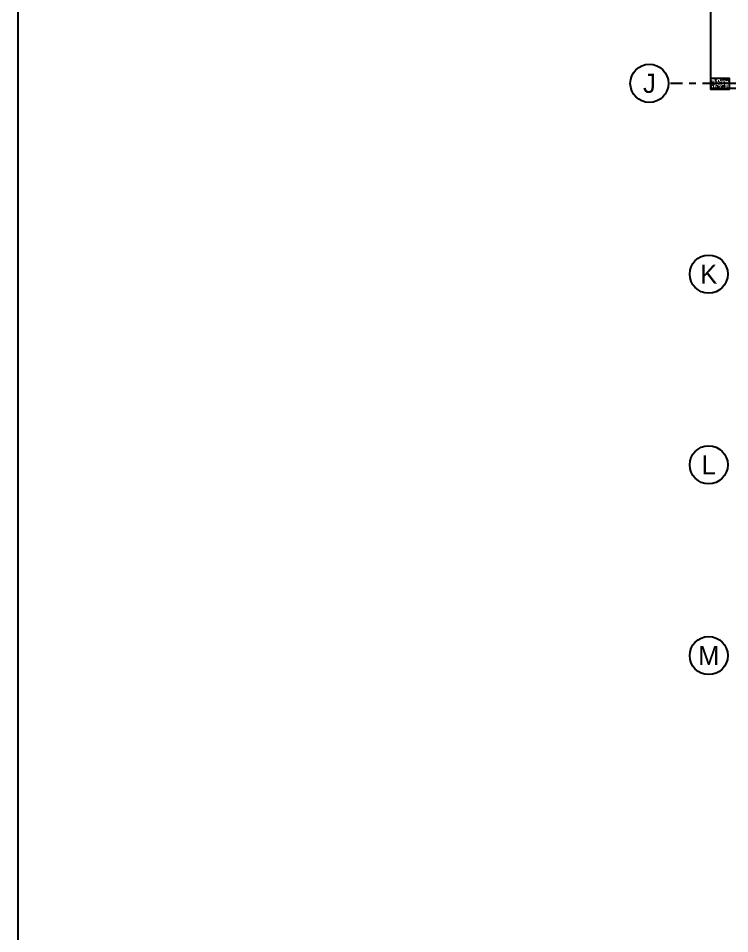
# Model space of a CAD drawing. Header units: millimetres. Extents: x -276609 to 1081398, y -453808 to 472098.
# Drawn here: x 997398 to 1014191, y -86992 to -65396 of the extents above; entities that cross this region are included whole.
import ezdxf
from ezdxf.enums import TextEntityAlignment as Align

# ---------------------------------------------------------------- set-up
doc = ezdxf.new("R2010")
doc.units = ezdxf.units.MM
doc.header["$MEASUREMENT"] = 0
doc.linetypes.add('CENTER2', pattern=[28.575, 19.05, -3.175, 3.175, -3.175])
doc.layers.add('A-Anno-Grid Lines', color=7, linetype='Continuous', true_color=0xbbc3bd)
for name, color, linetype in [('A-Wall Patt', 8, 'Continuous'), ('Anno_Frames', 7, 'Continuous'), ('Anno_Labels', 7, 'Continuous'), ('Dimension', 7, 'Continuous'), ('S-Conc Patt', 9, 'Continuous')]:
    doc.layers.add(name, color=color, linetype=linetype)
doc.layers.add('S-Concrete', color=40, linetype='Continuous', lineweight=25)
doc.styles.get("Standard").update_dxf_attribs({"font": ''})
doc.styles.get('Standard').set_extended_font_data('Gill Sans MT')

# ---------------------------------------------------------------- blocks, each defined once
blk = doc.blocks.new('Grid Head')
blk.add_circle((0, 0), 3)
at = {"layer": 'Anno_Labels'}
blk.add_attdef('GRID_NAME', text='', height=3, dxfattribs=at).set_placement((0, 0), align=Align.MIDDLE_CENTER)
blk = doc.blocks.new('grd din')
at = {"layer": 'A-Anno-Grid Lines', "linetype": 'CENTER2', "ltscale": 50}
blk.add_line((520545, 152289), (470258, 152289), dxfattribs=at)
at = {"layer": 'Anno_Frames'}
ref = blk.add_blockref('Grid Head', (469758, 152289), dxfattribs=dict(at, xscale=150, yscale=150, zscale=150))
ref.add_attrib('GRID_NAME', 'J', dxfattribs={"layer": '0', "height": 450}).set_placement((469758, 152289), align=Align.MIDDLE_CENTER)
ref = blk.add_blockref('Grid Head', (471159, 147789), dxfattribs=dict(at, xscale=150, yscale=150, zscale=150))
ref.add_attrib('GRID_NAME', 'K', dxfattribs={"layer": '0', "height": 450}).set_placement((471159, 147789), align=Align.MIDDLE_CENTER)
ref = blk.add_blockref('Grid Head', (471159, 143289), dxfattribs=dict(at, xscale=150, yscale=150, zscale=150))
ref.add_attrib('GRID_NAME', 'L', dxfattribs={"layer": '0', "height": 450}).set_placement((471159, 143289), align=Align.MIDDLE_CENTER)
ref = blk.add_blockref('Grid Head', (471159, 138789), dxfattribs=dict(at, xscale=150, yscale=150, zscale=150))
ref.add_attrib('GRID_NAME', 'M', dxfattribs={"layer": '0', "height": 450}).set_placement((471159, 138789), align=Align.MIDDLE_CENTER)
blk = doc.blocks.new('ergrthyjty')
at = {"layer": 'S-Conc Patt'}
h = blk.add_hatch(dxfattribs=at)
h.set_pattern_fill('AR-CONC', color=8, scale=20, style=0)
h.set_pattern_definition([(50, (-806698.31, 1146868.39), (143.4520365, -12.550427), [15, -165]), (355, (-806698.31, 1146868.39), (-27.750267, 150.438427), [12, -132]), (100.4514, (-806686.35, 1146867.34), (115.701876, 137.887908), [12.748038, -140.228422]), (46.1842, (-806698.3, 1146908.39), (213.44821, -33.103803), [22.5, -247.5]), (96.6356, (-806680.52, 1146905.63), (186.93254, 194.823574), [19.122058, -210.3426]), (351.1842, (-806698.3, 1146908.4), (186.93239, 194.82372), [18, -198]), (21, (-806678.31, 1146898.39), (119.3814104, -80.523778), [15, -165]), (326, (-806678.31, 1146898.39), (48.663066, 145.030009), [12, -132]), (71.4514, (-806668.36, 1146891.68), (168.044526, 64.506099), [12.748038, -140.228422]), (37.5, (-806698.31, 1146868.39), (2.431971, 66.5787708), [0, -130.4, 0, -134, 0, -132.5]), (7.5, (-806698.31, 1146868.39), (52.6139075, 78.8823424), [0, -76.4, 0, -127.4, 0, -50.5]), (327.5, (-806742.91, 1146868.39), (106.7644872, -4.5109743), [0, -50, 0, -156, 0, -207]), (317.5, (-806762.91, 1146868.39), (116.637234, 20.0209965), [0, -65, 0, -103.6, 0, -147])])
h.paths.add_polyline_path([(467691, 82183), (467691, 81933), (468141, 81933), (468141, 82183)])
at = {"layer": 'S-Concrete'}
blk.add_lwpolyline([(467691, 82183), (467691, 81933), (468141, 81933), (468141, 82183)], close=True, dxfattribs=at)

msp = doc.modelspace()

# ---------------------------------------------------------------- linework, layer by layer
at = {"layer": 'A-Wall Patt'}
msp.add_lwpolyline([(1017736.3, -63515.3), (1013736.3, -63515.3), (1013736.3, -67044.4), (1017736.3, -67044.4)], dxfattribs=at)
at = {"layer": 'Dimension'}
msp.add_lwpolyline([(997398.4, -94077.1), (997398.4, -34677.1), (1081398.4, -34677.1), (1081398.4, -94077.1)], close=True, dxfattribs=at)

# ---------------------------------------------------------------- block references
at = {"layer": 'A-Anno-Grid Lines'}
msp.add_blockref('grd din', (542537.4, -219219.5), dxfattribs=at)
at = {"layer": 'S-Concrete'}
msp.add_blockref('ergrthyjty', (546045.1, -148998), dxfattribs=at)

doc.saveas('drawing.dxf')
